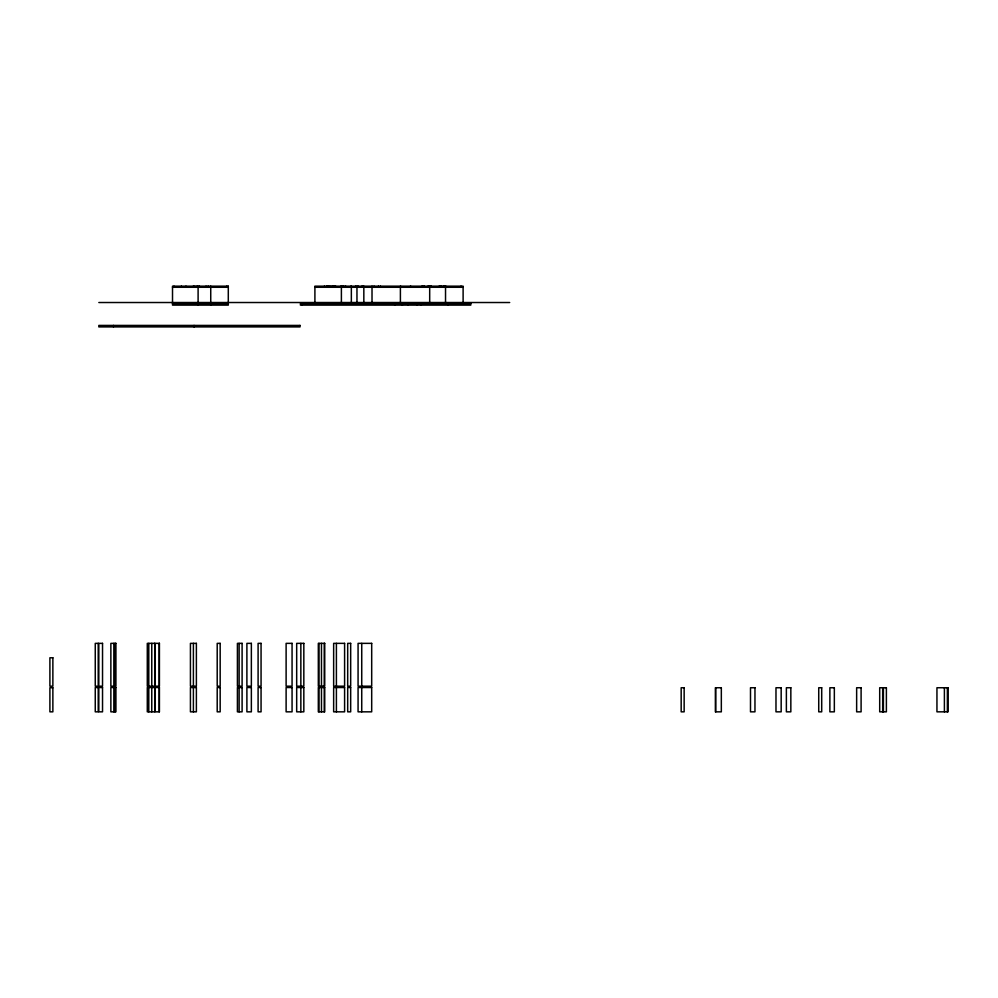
<?xml version="1.0" encoding="UTF-8"?>
<svg xmlns="http://www.w3.org/2000/svg" width="998" height="998" viewBox="0 0 998 998"><rect width="100%" height="100%" fill="white"/><g stroke="black" fill="none" stroke-linecap="round" stroke-linejoin="round"><path stroke-width="1.5" d="M172.517 287.274L228.293 287.274M314.906 287.274L363.833 287.274M364.158 287.274L463.109 287.274M98.839 302.519L509.691 302.519M172.517 303.629L228.293 303.629M947.364 687.747L947.364 711.836M944.395 687.747L944.395 711.836M883.417 687.747L883.417 711.836M882.681 687.747L882.681 711.836M715.741 687.747L715.741 711.836M463.109 303.629L463.109 286.164L314.906 286.164L314.906 303.629M461.026 286.164L461.026 287.274M448.152 303.629L448.152 305.114M445.782 286.164L445.782 287.274M445.532 286.164L445.532 303.629M444.609 286.164L444.609 287.274M443.449 286.164L443.449 287.274M441.777 286.164L441.777 287.274M440.605 286.164L440.605 287.274M439.494 286.164L439.494 287.274M439.232 286.164L439.232 287.274M431.286 286.164L431.286 287.274M430.562 286.164L430.562 287.274M430.113 286.164L430.113 287.274M429.963 286.164L429.963 287.274M429.689 286.164L429.689 303.629M429.639 286.164L429.639 287.274M428.791 286.164L428.778 287.274M427.967 286.164L427.967 287.274M424.375 286.164L424.375 287.274M423.077 286.164L423.202 287.274M421.904 286.164L421.904 287.274M421.318 303.629L421.318 305.114M417.289 303.629L417.289 305.114M410.689 286.164L410.689 287.274M410.428 286.164L410.428 287.274M408.145 303.629L408.145 305.114M402.419 303.629L402.419 305.114M400.647 286.164L400.647 287.274M400.398 286.164L400.398 303.629M394.684 303.629L394.684 305.114M380.475 286.164L380.475 287.274M378.417 286.164L378.417 287.274M374.1 286.164L374.1 287.274M372.017 286.164L372.017 303.629M363.833 286.164L363.833 303.629M363.16 286.164L363.16 287.274M361.912 286.164L361.912 287.274M361.738 643.361L361.738 686.187M361.738 687.522L361.738 711.836M358.22 286.164L358.22 287.274M356.96 286.164L356.96 303.629M355.6 286.164L355.6 287.274M351.346 286.164L351.346 303.629M351.059 286.164L351.059 287.274M345.695 286.164L345.695 287.274M345.258 286.164L345.258 287.274M343.611 286.164L343.611 287.274M343.1 286.164L343.1 287.274M341.84 286.164L341.84 287.274M341.391 286.164L341.391 303.629M340.942 286.164L340.942 287.274M336.401 643.361L336.401 686.187M336.401 687.522L336.401 711.836M335.665 286.164L335.665 287.274M334.854 286.164L334.854 287.274M334.355 286.164L334.355 287.274M333.494 286.164L333.494 287.274M333.107 286.164L333.182 287.274M331.935 286.164L331.935 287.274M330.163 286.164L330.163 287.274M328.916 286.164L328.916 287.274M328.255 286.164L328.255 287.274M327.643 286.164L327.643 287.274M327.082 286.164L327.007 287.274M326.433 286.164L326.396 287.274M324.375 286.164L324.375 287.274M324.275 643.361L324.275 686.187M324.275 687.522L324.275 711.836M321.468 643.361L321.468 686.187M321.468 687.522L321.468 711.836M318.973 643.361L318.973 686.187M318.973 687.522L318.973 711.836M301.895 303.629L301.895 305.114M300.847 643.361L300.847 686.187M300.847 687.522L300.847 711.836M239.133 643.361L239.133 686.187M239.133 687.522L239.133 711.836M226.796 286.164L226.796 287.274M210.74 286.164L210.74 305.114M208.208 286.164L208.208 287.274M206.05 286.164L206.05 287.274M199.513 286.164L199.513 287.274M198.103 286.164L198.103 305.114M196.98 286.164L196.98 287.274M194.822 286.164L194.822 287.274M194.074 325.423L194.074 326.907M193.338 286.164L193.338 287.274M193.4 643.361L193.4 686.187M193.4 687.522L193.4 711.836M185.977 286.164L185.977 287.274M181.374 286.164L181.374 287.274M174.014 286.164L174.014 287.274M159.206 643.361L159.206 686.187M159.206 687.522L159.206 711.836M151.771 643.361L151.771 686.187M151.771 687.522L151.771 711.836M148.789 643.361L148.789 686.187M148.789 687.522L148.789 711.836M115.169 643.361L115.169 686.187M115.169 687.522L115.169 711.836M113.847 643.361L113.847 686.187M113.847 687.522L113.847 711.836M113.473 325.423L113.473 326.907M228.293 286.164L172.517 286.164L172.517 305.114L228.293 305.114L228.293 286.164M470.769 303.629L300.41 303.629L300.41 305.114L470.769 305.114L470.769 303.629M300.036 325.423L98.827 325.423L98.827 326.907L300.036 326.907L300.036 325.423M98.228 643.361L95.259 643.361L95.259 686.187L98.228 686.187L98.228 643.361M102.532 643.361L98.814 643.361L98.814 686.187L102.532 686.187L102.532 643.361M115.918 643.361L110.865 643.361L110.865 686.187L115.918 686.187L115.918 643.361M154.74 643.361L147.292 643.361L147.292 686.187L154.74 686.187L154.74 643.361M159.418 643.361L154.952 643.361L154.952 686.187L159.418 686.187L159.418 643.361M196.381 643.361L190.431 643.361L190.431 686.187L196.381 686.187L196.381 643.361M220.171 643.361L217.202 643.361L217.202 686.187L220.171 686.187L220.171 643.361M242.102 643.361L237.412 643.361L237.412 686.187L242.102 686.187L242.102 643.361M251.359 643.361L246.893 643.361L246.893 686.187L251.359 686.187L251.359 643.361M261.064 643.361L258.095 643.361L258.095 686.187L261.064 686.187L261.064 643.361M292.065 643.361L286.114 643.361L286.114 686.187L292.065 686.187L292.065 643.361M303.829 643.361L296.68 643.361L296.68 686.187L303.829 686.187L303.829 643.361M324.712 643.361L318.325 643.361L318.325 686.187L324.712 686.187L324.712 643.361M344.597 643.361L333.644 643.361L333.644 686.187L344.597 686.187L344.597 643.361M350.672 643.361L347.691 643.361L347.691 686.187L350.672 686.187L350.672 643.361M371.693 643.361L358.07 643.361L358.07 686.187L371.693 686.187L371.693 643.361M52.869 657.782L49.9 657.782L49.9 686.187L52.869 686.187L52.869 657.782M98.228 687.522L95.259 687.522L95.259 711.836L98.228 711.836L98.228 687.522M102.532 687.522L98.814 687.522L98.814 711.836L102.532 711.836L102.532 687.522M115.918 687.522L110.865 687.522L110.865 711.836L115.918 711.836L115.918 687.522M154.74 687.522L147.292 687.522L147.292 711.836L154.74 711.836L154.74 687.522M159.418 687.522L154.952 687.522L154.952 711.836L159.418 711.836L159.418 687.522M196.381 687.522L190.431 687.522L190.431 711.836L196.381 711.836L196.381 687.522M220.171 687.522L217.202 687.522L217.202 711.836L220.171 711.836L220.171 687.522M242.102 687.522L237.412 687.522L237.412 711.836L242.102 711.836L242.102 687.522M251.359 687.522L246.893 687.522L246.893 711.836L251.359 711.836L251.359 687.522M261.064 687.522L258.095 687.522L258.095 711.836L261.064 711.836L261.064 687.522M292.065 687.522L286.114 687.522L286.114 711.836L292.065 711.836L292.065 687.522M303.829 687.522L296.68 687.522L296.68 711.836L303.829 711.836L303.829 687.522M324.712 687.522L318.325 687.522L318.325 711.836L324.712 711.836L324.712 687.522M344.597 687.522L333.644 687.522L333.644 711.836L344.597 711.836L344.597 687.522M350.672 687.522L347.691 687.522L347.691 711.836L350.672 711.836L350.672 687.522M371.693 687.522L358.07 687.522L358.07 711.836L371.693 711.836L371.693 687.522M52.869 687.747L49.9 687.747L49.9 711.836L52.869 711.836L52.869 687.747M684.154 687.747L681.172 687.747L681.172 711.836L684.154 711.836L684.154 687.747M721.329 687.747L715.379 687.747L715.379 711.836L721.329 711.836L721.329 687.747M754.962 687.747L750.496 687.747L750.496 711.836L754.962 711.836L754.962 687.747M781.172 687.747L775.982 687.747L775.982 711.836L781.172 711.836L781.172 687.747M790.84 687.747L786.374 687.747L786.374 711.836L790.84 711.836L790.84 687.747M821.703 687.747L818.734 687.747L818.734 711.836L821.703 711.836L821.703 687.747M834.34 687.747L829.874 687.747L829.874 711.836L834.34 711.836L834.34 687.747M861.099 687.747L856.646 687.747L856.646 711.836L861.099 711.836L861.099 687.747M886.386 687.747L879.7 687.747L879.7 711.836L886.386 711.836L886.386 687.747M948.1 687.747L936.947 687.747L936.947 711.836L948.1 711.836L948.1 687.747"/></g></svg>
